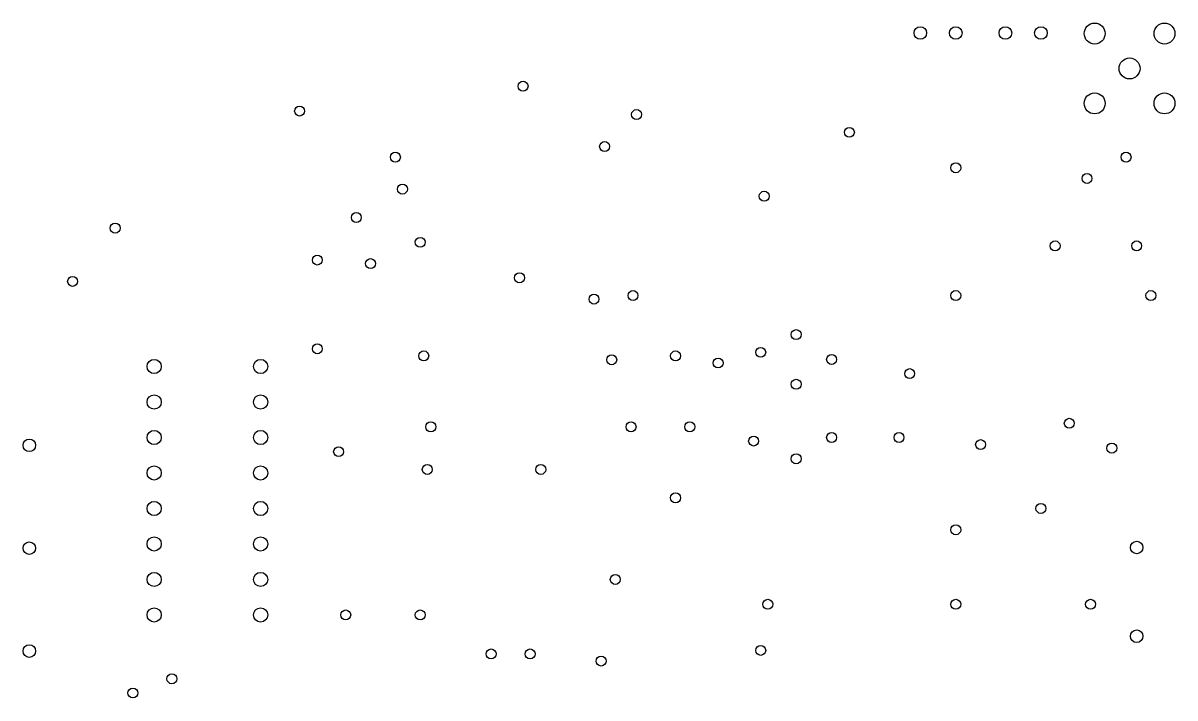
# Model space of a CAD drawing. Extents: x 0.5 to 83, y 0.7 to 49.
import ezdxf

# ---------------------------------------------------------------- set-up
doc = ezdxf.new("R2010")
doc.units = 0
doc.header["$MEASUREMENT"] = 0
doc.layers.get('0').update_dxf_attribs({"linetype": 'CONTINUOUS'})
doc.layers.add('TXT', color=1, linetype='CONTINUOUS')

# ---------------------------------------------------------------- blocks, each defined once
blk = doc.blocks.new('D9500')
blk.add_circle((0, 0), 0.356)
blk = doc.blocks.new('D9501')
blk.add_circle((0, 0), 0.45)
blk = doc.blocks.new('D9502')
blk.add_circle((0, 0), 0.508)
blk = doc.blocks.new('D9503')
blk.add_circle((0, 0), 0.75)

msp = doc.modelspace()

# ---------------------------------------------------------------- block references
at = {"layer": 'TXT'}
for name, p in [('D9501', (64.77013, 48.260097)), ('D9501', (67.310135, 48.260097)), ('D9501', (70.866142, 48.260097)), ('D9501', (73.406147, 48.260097)), ('D9503', (77.256155, 48.220096)), ('D9503', (82.256165, 48.220096)), ('D9503', (79.75616, 45.720091)), ('D9500', (36.322073, 44.450089)), ('D9503', (77.256155, 43.220086)), ('D9503', (82.256165, 43.220086)), ('D9500', (20.320041, 42.672085)), ('D9500', (44.450089, 42.418085)), ('D9500', (59.690119, 41.148082)), ('D9500', (42.164084, 40.13208)), ('D9500', (27.178054, 39.370079)), ('D9500', (79.502159, 39.370079)), ('D9500', (67.310135, 38.608077)), ('D9500', (76.708153, 37.846076)), ('D9500', (27.686055, 37.084074)), ('D9500', (53.594107, 36.576073)), ('D9500', (24.384049, 35.05207)), ('D9500', (7.112014, 34.290069)), ('D9500', (28.956058, 33.274067)), ('D9500', (74.422149, 33.020066)), ('D9500', (80.264161, 33.020066)), ('D9500', (21.590043, 32.004064)), ('D9500', (25.400051, 31.750064)), ('D9500', (4.064008, 30.480061)), ('D9500', (36.068072, 30.734061)), ('D9500', (44.196088, 29.464059)), ('D9500', (67.310135, 29.464059)), ('D9500', (81.280163, 29.464059)), ('D9500', (41.402083, 29.210058)), ('D9500', (55.880112, 26.670053)), ('D9500', (21.590043, 25.654051)), ('D9500', (53.340107, 25.400051)), ('D9502', (9.90602, 24.384049)), ('D9502', (17.526035, 24.384049)), ('D9500', (29.210058, 25.14605)), ('D9500', (42.672085, 24.86605)), ('D9500', (47.244094, 25.14605)), ('D9500', (50.292101, 24.638049)), ('D9500', (58.420117, 24.89205)), ('D9500', (64.008128, 23.876048)), ('D9500', (55.880112, 23.114046)), ('D9502', (9.90602, 21.844044)), ('D9502', (17.526035, 21.844044)), ('D9500', (75.438151, 20.320041)), ('D9502', (9.90602, 19.304039)), ('D9502', (17.526035, 19.304039)), ('D9500', (29.718059, 20.06604)), ('D9500', (44.056088, 20.06604)), ('D9500', (48.260097, 20.06604)), ('D9501', (0.965202, 18.745237)), ('D9500', (52.832106, 19.050038)), ('D9500', (58.420117, 19.304039)), ('D9500', (63.246126, 19.304039)), ('D9500', (69.088138, 18.796038)), ('D9500', (23.114046, 18.288037)), ('D9500', (78.486157, 18.542037)), ('D9500', (29.464059, 17.018034)), ('D9500', (37.592075, 17.018034)), ('D9500', (55.880112, 17.780036)), ('D9502', (9.90602, 16.764034)), ('D9502', (17.526035, 16.764034)), ('D9500', (47.244094, 14.98603)), ('D9502', (9.90602, 14.224028)), ('D9502', (17.526035, 14.224028)), ('D9500', (73.406147, 14.224028)), ('D9500', (67.310135, 12.700025)), ('D9501', (0.965202, 11.379223)), ('D9502', (9.90602, 11.684023)), ('D9502', (17.526035, 11.684023)), ('D9501', (80.264161, 11.430023)), ('D9502', (9.90602, 9.144018)), ('D9502', (17.526035, 9.144018)), ('D9500', (42.926086, 9.144018)), ('D9500', (53.848108, 7.366015)), ('D9500', (67.310135, 7.366015)), ('D9500', (76.962154, 7.366015)), ('D9502', (9.90602, 6.604013)), ('D9502', (17.526035, 6.604013)), ('D9500', (23.622047, 6.604013)), ('D9500', (28.956058, 6.604013)), ('D9501', (80.264161, 5.08001)), ('D9501', (0.965202, 4.013208)), ('D9500', (34.036068, 3.810008)), ('D9500', (36.830074, 3.810008)), ('D9500', (53.340107, 4.064008)), ('D9500', (41.910084, 3.302007)), ('D9500', (11.176022, 2.032004)), ('D9500', (8.382017, 1.016002))]:
    msp.add_blockref(name, p, dxfattribs=at)

doc.saveas('drawing.dxf')
